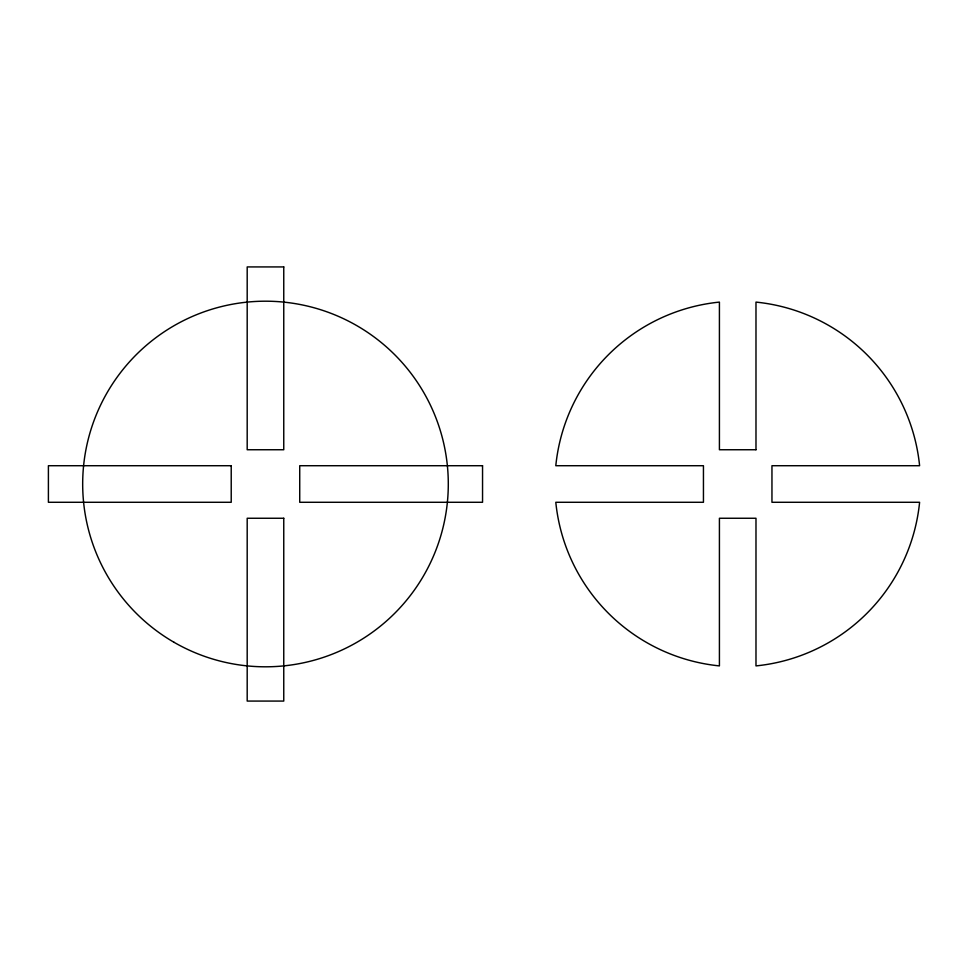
<?xml version="1.0" encoding="UTF-8"?>
<svg xmlns="http://www.w3.org/2000/svg" width="968" height="968" viewBox="0 0 968 968"><rect width="100%" height="100%" fill="white"/><g stroke="black" fill="none" stroke-linecap="round" stroke-linejoin="round"><path stroke-width="1.45" d="M283.757 266.926L247.191 266.926L247.191 449.745L283.757 449.745L283.757 266.926M755.984 449.745L719.418 449.745L719.418 302.101A182.819 182.819 0 0 0 555.801 465.717L703.446 465.717L703.446 502.283L555.801 502.283A182.819 182.819 0 0 0 719.418 665.899L719.418 518.255L755.984 518.255L755.984 665.899A182.819 182.819 0 0 0 919.6 502.283L771.956 502.283L771.956 465.717L919.6 465.717A182.819 182.819 0 0 0 755.984 302.101L755.984 449.745M231.219 465.717L48.4 465.717L48.4 502.283L231.219 502.283L231.219 465.717M482.548 465.717L299.729 465.717L299.729 502.283L482.548 502.283L482.548 465.717M283.757 518.255L247.191 518.255L247.191 701.074L283.757 701.074L283.757 518.255M174.071 642.316A182.819 182.819 0 0 0 448.293 484A182.819 182.819 0 0 0 174.071 325.684A182.819 182.819 0 0 0 174.071 642.316"/></g></svg>
